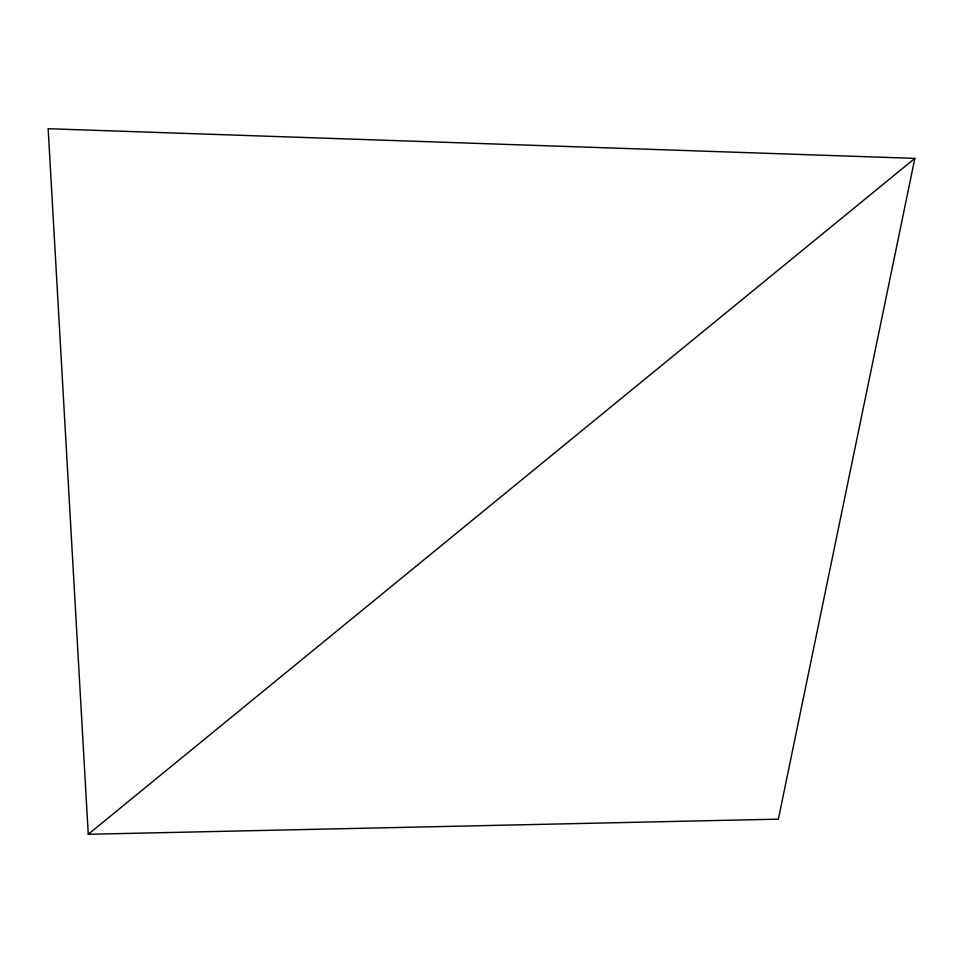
<?xml version="1.0" encoding="UTF-8"?>
<svg xmlns="http://www.w3.org/2000/svg" width="963" height="963" viewBox="0 0 963 963"><rect width="100%" height="100%" fill="white"/><g stroke="black" fill="none" stroke-linecap="round" stroke-linejoin="round"><path stroke-width="1.44" d="M914.85 158.389L778.369 819.152L88.259 834.283L48.15 128.717L914.85 158.389L88.259 834.283"/></g></svg>
